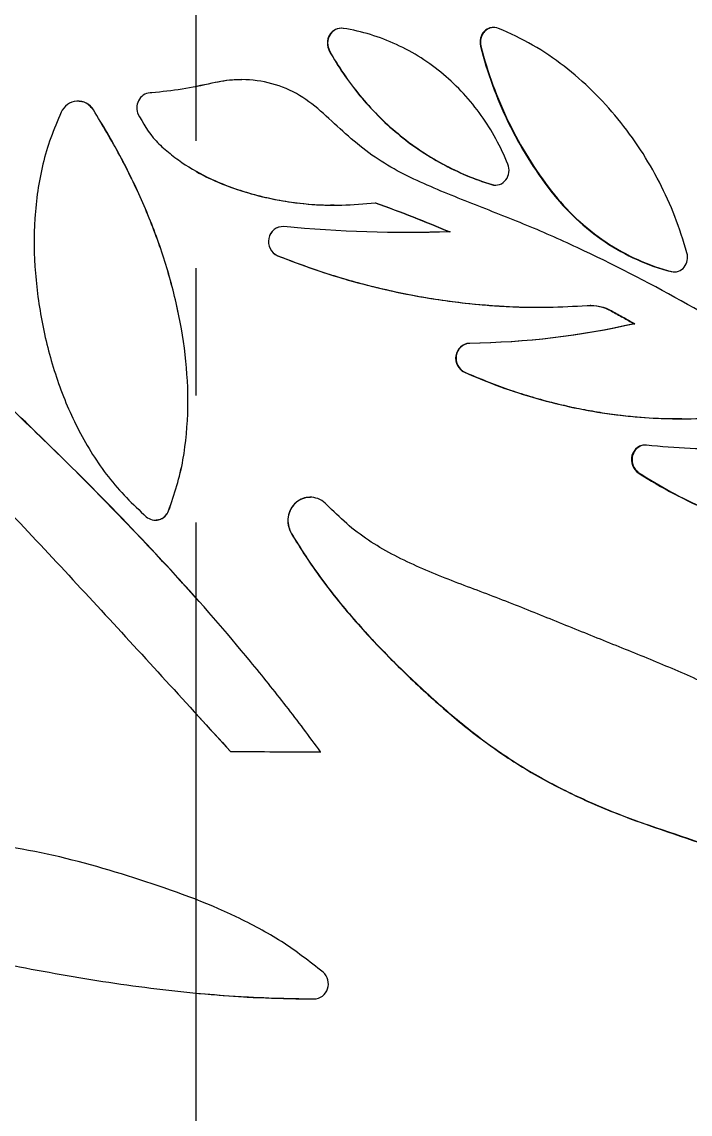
# Model space of a CAD drawing. Header units: millimetres. Extents: x -54 to 586, y 8 to 412.
# Drawn here: x 326.8 to 340.14, y 173.61 to 195.42 of the extents above; entities that cross this region are included whole.
import ezdxf

# ---------------------------------------------------------------- set-up
doc = ezdxf.new("R2010")
doc.units = ezdxf.units.MM
doc.linetypes.add('CENTERX2', pattern=[20.32, 12.7, -2.54, 2.54, -2.54])
doc.layers.add('CENTERLINE', color=4, linetype='CENTERX2')
doc.layers.add('OUTLINE', color=7, linetype='Continuous', lineweight=25)

msp = doc.modelspace()

# ---------------------------------------------------------------- linework, layer by layer
at = {"layer": 'CENTERLINE'}
msp.add_line((330.26861, 388.62415), (330.26861, 147.75307), dxfattribs=at)
at = {"layer": 'OUTLINE'}
for p, q in [((328.22766, 193.66258), (328.22451, 193.66258)), ((336.18201, 192.17353), (336.25892, 192.16406)), ((335.34476, 191.227), (334.53722, 191.21561)), ((335.33698, 191.227), (335.34476, 191.227)), ((331.90147, 190.75427), (331.90397, 190.75427)), ((339.77372, 190.43682), (339.8385, 190.43215)), ((338.0799, 189.75817), (338.09187, 189.75817)), ((338.15493, 189.76029), (338.14095, 189.76029)), ((339.0165, 189.39551), (339.02989, 189.39551)), ((335.63214, 188.42677), (335.64034, 188.42677)), ((332.17285, 185.21345), (332.17574, 185.21345)), ((330.26834, 181.61527), (330.96303, 180.85488)), ((330.96198, 180.85488), (330.96303, 180.85488))]:
    msp.add_line(p, q, dxfattribs=at)
for points, knots in [([(330.26315, 183.92261), (330.25051, 183.93722), (329.94528, 184.29014), (329.32286, 184.95822), (328.39859, 185.9262), (327.39002, 186.93006), (326.30289, 187.97278), (325.14248, 189.05735), (323.97918, 190.12926), (322.82045, 191.19391), (321.67573, 192.25975), (320.54481, 193.32525), (319.41973, 194.38023), (318.3026, 195.42399), (317.19359, 196.45301), (316.1062, 197.45124), (315.0422, 198.41944), (314.00493, 199.36061), (312.98225, 200.28545), (311.97035, 201.19886), (310.97122, 202.0997), (309.98777, 202.98555), (309.02597, 203.85146), (308.40731, 204.40848), (308.09808, 204.68689)], [0, 0, 0, 0, 0.001778, 0.04294951, 0.08410389, 0.12521492, 0.17440964, 0.22363326, 0.27286984, 0.32209817, 0.37129722, 0.42050971, 0.4697558, 0.51900867, 0.56824613, 0.61745114, 0.66481605, 0.71220548, 0.75959224, 0.80695424, 0.85520189, 0.90348147, 0.95175734, 1, 1, 1, 1]), ([(332.76131, 180.84738), (332.53465, 181.15516), (332.30686, 181.4618), (331.83882, 182.06385), (331.60077, 182.36117), (330.87494, 183.24236), (330.37553, 183.81549), (329.35208, 184.9384), (328.82789, 185.48806), (327.76085, 186.56905), (327.21723, 187.10063), (325.57531, 188.66981), (324.46402, 189.68343), (322.26911, 191.70997), (321.19052, 192.7321), (319.05955, 194.74369), (318.00187, 195.72955), (316.4285, 197.17582), (315.90586, 197.65351), (314.87336, 198.59463), (314.3629, 199.05843), (312.85024, 200.43009), (311.86685, 201.3185), (309.95703, 203.04227), (309.03045, 203.8775), (308.13673, 204.68356)], [0, 0, 0, 0, 0.03125, 0.03125, 0.0625, 0.0625, 0.125, 0.125, 0.1875, 0.1875, 0.25, 0.25, 0.375, 0.375, 0.5, 0.5, 0.625, 0.625, 0.6875, 0.6875, 0.75, 0.75, 0.875, 0.875, 1, 1, 1, 1]), ([(356.47248, 186.51293), (356.34749, 186.74643), (356.22131, 186.97974), (355.9619, 187.43836), (355.82907, 187.66437), (355.42248, 188.33512), (355.14021, 188.77193), (354.25981, 190.05502), (353.6283, 190.87454), (352.2822, 192.46639), (351.56813, 193.23748), (350.45697, 194.37724), (350.0795, 194.75457), (349.31398, 195.51006), (348.92599, 195.88826), (347.74564, 197.02324), (346.93453, 197.78037), (345.26173, 199.25177), (344.39963, 199.96881), (341.73762, 202.07058), (339.86473, 203.40942), (337.88106, 204.68356)], [0, 0, 0, 0, 0.03125, 0.03125, 0.0625, 0.0625, 0.125, 0.125, 0.25, 0.25, 0.375, 0.375, 0.4375, 0.4375, 0.5, 0.5, 0.625, 0.625, 0.75, 0.75, 1, 1, 1, 1]), ([(333.21399, 195.29189), (333.15959, 195.30016), (333.10403, 195.29107), (333.00664, 195.24242), (332.96571, 195.20307), (332.88312, 195.06297), (332.882, 194.93994), (332.93456, 194.84305)], [0, 0, 0, 0, 0.25, 0.25, 0.5, 0.5, 1, 1, 1, 1]), ([(333.21855, 195.29189), (333.16412, 195.30015), (333.10852, 195.29109), (333.01103, 195.24253), (332.97001, 195.20321), (332.88719, 195.06313), (332.88603, 194.93996), (332.93869, 194.84305)], [0, 0, 0, 0, 0.25, 0.25, 0.5, 0.5, 1, 1, 1, 1]), ([(336.49973, 192.57876), (336.35921, 192.92712), (336.18147, 193.25251), (335.85773, 193.70544), (335.73945, 193.85152), (335.48656, 194.12599), (335.35266, 194.25388), (335.0702, 194.49135), (334.9217, 194.601), (334.60905, 194.80083), (334.44372, 194.89139), (333.93795, 195.12526), (333.58454, 195.23354), (333.21399, 195.29189)], [0, 0, 0, 0, 0.25, 0.25, 0.375, 0.375, 0.5, 0.5, 0.625, 0.625, 0.75, 0.75, 1, 1, 1, 1]), ([(336.31275, 195.29279), (336.26373, 195.31243), (336.21009, 195.31702), (336.10881, 195.29459), (336.06167, 195.26726), (335.95377, 195.1548), (335.92667, 195.03972), (335.95195, 194.93612)], [0, 0, 0, 0, 0.25, 0.25, 0.5, 0.5, 1, 1, 1, 1]), ([(336.22866, 195.31081), (336.20089, 195.3091), (336.14359, 195.30558), (336.06519, 195.26299), (336.00095, 195.19655), (335.95934, 195.10831), (335.94629, 195.01714), (335.95653, 194.95974), (335.96075, 194.93612)], [0, 0, 0, 0, 0.15695602, 0.32379895, 0.49419332, 0.67478291, 0.8661523, 1, 1, 1, 1]), ([(340.07369, 190.81098), (339.9992, 191.05458), (339.9244, 191.29803), (339.74287, 191.76846), (339.63793, 191.99637), (339.40803, 192.44194), (339.28226, 192.65917), (339.00688, 193.0815), (338.85627, 193.28785), (338.37614, 193.87558), (338.01869, 194.22718), (337.42005, 194.68845), (337.21011, 194.83279), (336.7731, 195.08444), (336.54329, 195.18889), (336.31275, 195.29279)], [0, 0, 0, 0, 0.125, 0.125, 0.25, 0.25, 0.375, 0.375, 0.5, 0.5, 0.75, 0.75, 0.875, 0.875, 1, 1, 1, 1]), ([(332.93456, 194.84305), (333.11054, 194.52576), (333.31235, 194.22945), (333.76663, 193.67804), (334.02085, 193.42146), (334.57696, 192.95979), (334.87242, 192.7595), (335.49743, 192.4193), (335.82965, 192.27868), (336.17292, 192.17353)], [0, 0, 0, 0, 0.25, 0.25, 0.5, 0.5, 0.75, 0.75, 1, 1, 1, 1]), ([(332.93869, 194.84305), (333.11503, 194.52559), (333.31725, 194.22918), (333.77239, 193.67765), (334.02709, 193.42103), (334.58406, 192.95946), (334.87994, 192.75924), (335.50578, 192.41917), (335.8384, 192.27862), (336.18201, 192.17353)], [0, 0, 0, 0, 0.25, 0.25, 0.5, 0.5, 0.75, 0.75, 1, 1, 1, 1]), ([(335.95195, 194.93612), (336.08506, 194.41142), (336.27087, 193.90124), (336.74325, 192.92753), (337.02648, 192.46968), (337.35733, 192.04329)], [0, 0, 0, 0, 0.5, 0.5, 1, 1, 1, 1]), ([(335.96075, 194.93612), (336.09409, 194.41131), (336.28022, 193.90106), (336.75334, 192.92734), (337.03698, 192.46956), (337.36824, 192.04329)], [0, 0, 0, 0, 0.5, 0.5, 1, 1, 1, 1]), ([(357.76678, 174.98841), (357.01558, 176.02729), (356.21477, 177.05848), (354.91601, 178.55462), (354.46674, 179.04498), (353.53023, 180.0028), (353.04191, 180.46886), (352.0324, 181.3742), (351.51097, 181.81542), (350.44216, 182.69235), (349.89511, 183.12861), (348.77694, 183.99985), (348.2047, 184.43477), (347.03933, 185.29674), (346.44618, 185.72406), (344.63309, 186.99152), (343.37861, 187.82004), (341.42421, 189.01512), (340.76192, 189.40455), (339.41094, 190.15747), (338.72201, 190.52054), (337.66424, 191.02072), (337.30718, 191.17976), (336.58337, 191.48107), (336.21646, 191.62323), (335.48276, 191.91261), (335.11546, 192.06007), (334.57537, 192.30339), (334.39784, 192.38962), (334.05313, 192.58261), (333.88595, 192.68934), (333.56274, 192.92483), (333.40894, 193.05406), (333.10945, 193.31994), (332.9642, 193.45849), (332.66576, 193.72472), (332.51155, 193.85058), (332.17056, 194.05463), (331.98123, 194.13541), (331.59276, 194.24112), (331.39205, 194.2682), (330.98594, 194.26843), (330.78664, 194.23869), (330.39089, 194.15606), (330.19389, 194.10807), (329.79488, 194.04558), (329.59366, 194.02557), (329.39246, 194.00543)], [0, 0, 0, 0, 0.125, 0.125, 0.1875, 0.1875, 0.25, 0.25, 0.3125, 0.3125, 0.375, 0.375, 0.4375, 0.4375, 0.5, 0.5, 0.625, 0.625, 0.6875, 0.6875, 0.75, 0.75, 0.78125, 0.78125, 0.8125, 0.8125, 0.84375, 0.84375, 0.859375, 0.859375, 0.875, 0.875, 0.890625, 0.890625, 0.90625, 0.90625, 0.921875, 0.921875, 0.9375, 0.9375, 0.953125, 0.953125, 0.96875, 0.96875, 0.984375, 0.984375, 1, 1, 1, 1]), ([(331.18917, 194.26664), (331.12597, 194.26572), (330.98591, 194.26368), (330.69107, 194.22486), (330.44787, 194.15986), (330.27592, 194.13036), (330.2584, 194.12736)], [0, 0, 0, 0, 0.20094732, 0.44530884, 0.9434731, 1, 1, 1, 1]), ([(329.39246, 194.00543), (329.29428, 194.01289), (329.19708, 193.96127), (329.08841, 193.79939), (329.07619, 193.6937), (329.10772, 193.60086)], [0, 0, 0, 0, 0.5, 0.5, 1, 1, 1, 1]), ([(328.22766, 193.66258), (328.19193, 193.71922), (328.14242, 193.76623), (328.02613, 193.82851), (327.95876, 193.84357), (327.82535, 193.83403), (327.76102, 193.80983), (327.65294, 193.73175), (327.60952, 193.67845), (327.58044, 193.61784)], [0, 0, 0, 0, 0.25, 0.25, 0.5, 0.5, 0.75, 0.75, 1, 1, 1, 1]), ([(328.22451, 193.66258), (328.19759, 193.69722), (328.1437, 193.76658), (328.03079, 193.8292), (327.95024, 193.83481), (327.91369, 193.83735)], [0, 0, 0, 0, 0.352776847, 0.706273035, 1, 1, 1, 1]), ([(329.72607, 185.66033), (329.78372, 185.82763), (329.84133, 185.99493), (329.94097, 186.3325), (329.98167, 186.50303), (330.0745, 187.02022), (330.10474, 187.37237), (330.12277, 188.43456), (330.03316, 189.1279), (329.79827, 190.15312), (329.70167, 190.49378), (329.47782, 191.1613), (329.35086, 191.48803), (329.07049, 192.12899), (328.91795, 192.44365), (328.58814, 193.06119), (328.40676, 193.36216), (328.22451, 193.66258)], [0, 0, 0, 0, 0.0625, 0.0625, 0.125, 0.125, 0.25, 0.25, 0.5, 0.5, 0.625, 0.625, 0.75, 0.75, 0.875, 0.875, 1, 1, 1, 1]), ([(329.72689, 185.66033), (329.78446, 185.82763), (329.84198, 185.99493), (329.94147, 186.33249), (329.9821, 186.50301), (330.07479, 187.02016), (330.10497, 187.37225), (330.123, 188.43427), (330.03357, 189.12751), (329.79913, 190.15262), (329.70271, 190.49323), (329.47922, 191.1608), (329.35246, 191.48756), (329.0725, 192.12863), (328.92019, 192.44335), (328.59082, 193.06103), (328.40968, 193.36208), (328.22766, 193.66258)], [0, 0, 0, 0, 0.0625, 0.0625, 0.125, 0.125, 0.25, 0.25, 0.5, 0.5, 0.625, 0.625, 0.75, 0.75, 0.875, 0.875, 1, 1, 1, 1]), ([(327.58044, 193.61784), (327.50932, 193.44797), (327.43814, 193.27811), (327.31258, 192.9343), (327.25962, 192.76002), (327.13214, 192.22959), (327.08133, 191.86772), (327.03335, 191.13106), (327.03924, 190.76586), (327.09728, 190.04127), (327.14904, 189.68165), (327.29532, 188.96737), (327.39089, 188.61069), (327.62756, 187.92074), (327.7688, 187.58606), (328.10583, 186.94097), (328.30135, 186.62638), (328.637, 186.19241), (328.75744, 186.05522), (329.01252, 185.79316), (329.14629, 185.66752), (329.28014, 185.54186)], [0, 0, 0, 0, 0.0625, 0.0625, 0.125, 0.125, 0.25, 0.25, 0.375, 0.375, 0.5, 0.5, 0.625, 0.625, 0.75, 0.75, 0.875, 0.875, 0.9375, 0.9375, 1, 1, 1, 1]), ([(329.10772, 193.60086), (329.21489, 193.40519), (329.32399, 193.2109), (329.55039, 192.96508), (329.63487, 192.88887), (329.80857, 192.74667), (329.89806, 192.67969), (330.17374, 192.48992), (330.36804, 192.37973), (330.77671, 192.19047), (330.9877, 192.11111), (331.62573, 191.90878), (332.06446, 191.82451), (332.73633, 191.76491), (332.95983, 191.75699), (333.40582, 191.77009), (333.62833, 191.78995), (333.85063, 191.80979)], [0, 0, 0, 0, 0.125, 0.125, 0.1875, 0.1875, 0.25, 0.25, 0.375, 0.375, 0.5, 0.5, 0.75, 0.75, 0.875, 0.875, 1, 1, 1, 1]), ([(336.17292, 192.17353), (336.22513, 192.15782), (336.28071, 192.15874), (336.38238, 192.1929), (336.4276, 192.2262), (336.5256, 192.35406), (336.54001, 192.47617), (336.49973, 192.57876)], [0, 0, 0, 0, 0.25, 0.25, 0.5, 0.5, 1, 1, 1, 1]), ([(330.26936, 192.44222), (330.27529, 192.43846), (330.39867, 192.36021), (330.67543, 192.2355), (331.09522, 192.07018), (331.54627, 191.94014), (332.0054, 191.84434), (332.46818, 191.7842), (332.81158, 191.76171), (332.9988, 191.76709), (333.03205, 191.76804)], [0, 0, 0, 0, 0.00732501, 0.15247893, 0.31497516, 0.47803758, 0.6412126, 0.80386446, 0.96516551, 1, 1, 1, 1]), ([(337.35733, 192.04329), (337.66401, 191.64842), (338.02924, 191.30498), (338.84978, 190.7552), (339.29049, 190.55646), (339.75916, 190.43682)], [0, 0, 0, 0, 0.5, 0.5, 1, 1, 1, 1]), ([(337.36824, 192.04329), (337.67553, 191.64823), (338.04142, 191.30476), (338.86324, 190.75505), (339.30453, 190.55641), (339.77372, 190.43682)], [0, 0, 0, 0, 0.5, 0.5, 1, 1, 1, 1]), ([(332.0256, 191.33335), (331.95541, 191.33929), (331.88465, 191.31762), (331.77583, 191.23045), (331.73843, 191.16644), (331.7109, 191.03023), (331.72038, 190.95667), (331.78265, 190.83245), (331.83628, 190.78135), (331.90147, 190.75427)], [0, 0, 0, 0, 0.25, 0.25, 0.5, 0.5, 0.75, 0.75, 1, 1, 1, 1]), ([(332.0283, 191.33335), (331.95806, 191.33929), (331.88726, 191.31767), (331.77824, 191.23058), (331.74074, 191.16657), (331.71311, 191.03029), (331.72261, 190.95666), (331.785, 190.8324), (331.83873, 190.78133), (331.90397, 190.75427)], [0, 0, 0, 0, 0.25, 0.25, 0.5, 0.5, 0.75, 0.75, 1, 1, 1, 1]), ([(331.90147, 190.75427), (332.14968, 190.65813), (332.39781, 190.56225), (332.89991, 190.38983), (333.1535, 190.31209), (333.92023, 190.09924), (334.43851, 189.98468), (335.47818, 189.81728), (336.00291, 189.76349), (336.78488, 189.72633), (337.04485, 189.72203), (337.5634, 189.73203), (337.82199, 189.7451), (338.07991, 189.75817)], [0, 0, 0, 0, 0.125, 0.125, 0.25, 0.25, 0.5, 0.5, 0.75, 0.75, 0.875, 0.875, 1, 1, 1, 1]), ([(331.90397, 190.75427), (332.05954, 190.69431), (332.37066, 190.5744), (332.84318, 190.40854), (333.32293, 190.26364), (333.81868, 190.13192), (334.32924, 190.01519), (334.85541, 189.91559), (335.385, 189.83673), (335.92109, 189.77735), (336.46103, 189.73993), (336.85683, 189.72241), (337.07005, 189.72635), (337.10298, 189.72696)], [0, 0, 0, 0, 0.0930954, 0.18616992, 0.27973406, 0.37330186, 0.47336255, 0.57342167, 0.67420752, 0.77499471, 0.87808682, 0.98117216, 1, 1, 1, 1]), ([(339.75916, 190.43682), (339.80683, 190.42482), (339.85656, 190.42722), (339.94726, 190.45902), (339.98825, 190.48873), (340.08017, 190.6031), (340.09991, 190.71257), (340.07369, 190.81098)], [0, 0, 0, 0, 0.25, 0.25, 0.5, 0.5, 1, 1, 1, 1]), ([(338.55784, 189.65149), (338.59789, 189.62945), (338.63788, 189.60736), (338.67783, 189.58521), (338.71778, 189.56306), (338.75769, 189.54086), (338.79755, 189.5186), (338.87069, 189.47776), (338.94367, 189.43673), (339.0165, 189.39551)], [0, 0, 0, 0, 0.000139728738, 0.000139728738, 0.000139728738, 0.000279457472, 0.000279457472, 0.000279457472, 0.000535849861, 0.000535849861, 0.000535849861, 0.000535849861]), ([(338.57054, 189.65149), (338.61059, 189.62948), (338.6506, 189.60741), (338.69057, 189.58529), (338.73053, 189.56317), (338.77045, 189.54099), (338.81032, 189.51876), (338.88367, 189.47786), (338.95686, 189.43678), (339.02989, 189.39551)], [0, 0, 0, 0, 0.000139728737, 0.000139728737, 0.000139728737, 0.000279457471, 0.000279457471, 0.000279457471, 0.000536482356, 0.000536482356, 0.000536482356, 0.000536482356]), ([(335.73027, 189.00364), (335.66365, 189.00271), (335.60005, 188.97427), (335.50356, 188.88419), (335.47053, 188.82268), (335.44974, 188.69115), (335.46039, 188.62196), (335.52138, 188.50271), (335.57119, 188.4545), (335.63214, 188.42678)], [0, 0, 0, 0, 0.25, 0.25, 0.5, 0.5, 0.75, 0.75, 1, 1, 1, 1]), ([(335.73862, 189.00364), (335.67196, 189.00271), (335.60831, 188.97434), (335.51164, 188.8843), (335.47853, 188.82281), (335.45765, 188.69119), (335.46832, 188.62196), (335.52944, 188.50266), (335.57933, 188.45448), (335.64034, 188.42678)], [0, 0, 0, 0, 0.25, 0.25, 0.5, 0.5, 0.75, 0.75, 1, 1, 1, 1]), ([(335.63214, 188.42678), (335.86969, 188.32548), (336.10727, 188.22562), (336.58953, 188.05046), (336.83334, 187.97254), (337.57126, 187.76318), (338.06997, 187.65795), (339.06962, 187.52294), (339.57102, 187.49251), (340.31081, 187.50021), (340.55596, 187.51286), (341.04329, 187.56051), (341.28555, 187.5939), (341.52688, 187.62734)], [0, 0, 0, 0, 0.125, 0.125, 0.25, 0.25, 0.5, 0.5, 0.75, 0.75, 0.875, 0.875, 1, 1, 1, 1]), ([(335.64034, 188.42677), (335.78097, 188.36735), (336.06219, 188.24852), (336.49057, 188.08681), (336.92627, 187.94703), (337.35386, 187.82844), (337.77127, 187.72997), (338.17852, 187.65034), (338.58801, 187.58675), (339.07501, 187.53224), (339.53738, 187.49805), (339.86012, 187.50096), (339.97129, 187.50196)], [0, 0, 0, 0, 0.10106095, 0.202092627, 0.303845401, 0.405600957, 0.498405599, 0.591208856, 0.684658257, 0.778108036, 0.923567497, 1, 1, 1, 1]), ([(342.68667, 187.12136), (342.13746, 187.00241), (341.57301, 186.93022), (340.42573, 186.88071), (339.84668, 186.90331), (339.26434, 186.9732)], [0, 0, 0, 0, 0.5, 0.5, 1, 1, 1, 1]), ([(339.26434, 186.9732), (339.20012, 186.98071), (339.13558, 186.96155), (339.03184, 186.88581), (338.99294, 186.8296), (338.95811, 186.70276), (338.96066, 186.6334), (339.00548, 186.50833), (339.04736, 186.45423), (339.10219, 186.41797)], [0, 0, 0, 0, 0.25, 0.25, 0.5, 0.5, 0.75, 0.75, 1, 1, 1, 1]), ([(339.25016, 186.97143), (339.23023, 186.97137), (339.18105, 186.9712), (339.10703, 186.93563), (339.03691, 186.8733), (338.98916, 186.78643), (338.97233, 186.68538), (338.98672, 186.58176), (339.03431, 186.48447), (339.08866, 186.44002), (339.11563, 186.41797)], [0, 0, 0, 0, 0.080739904, 0.199292204, 0.324994697, 0.457065352, 0.587065533, 0.722959577, 0.862568231, 1, 1, 1, 1]), ([(325.78463, 186.45225), (326.65338, 185.53465), (327.51977, 184.60814), (329.24426, 182.73894), (330.10274, 181.79782), (330.96198, 180.85488)], [0, 0, 0, 0, 0.5, 0.5, 1, 1, 1, 1]), ([(339.10219, 186.41797), (339.5721, 186.1152), (340.05683, 185.85829), (340.80579, 185.54371), (341.05909, 185.45066), (341.57297, 185.28866), (341.83499, 185.21946), (342.61714, 185.05167), (343.13523, 184.99337), (343.90676, 184.97868), (344.16303, 184.98685), (344.674, 185.03686), (344.9274, 185.07712), (345.17842, 185.11725)], [0, 0, 0, 0, 0.25, 0.25, 0.375, 0.375, 0.5, 0.5, 0.75, 0.75, 0.875, 0.875, 1, 1, 1, 1]), ([(339.11563, 186.41797), (339.32569, 186.28911), (339.74579, 186.03141), (340.33619, 185.74402), (340.86812, 185.52549), (341.33671, 185.36364), (341.8796, 185.20988), (342.4971, 185.08052), (343.11372, 185.00809), (343.5513, 184.98087), (343.7579, 184.98493), (343.80887, 184.98593)], [0, 0, 0, 0, 0.14409989, 0.28818555, 0.38708015, 0.48605984, 0.58495323, 0.7274403, 0.86992904, 0.96791098, 1, 1, 1, 1]), ([(332.8804, 185.78429), (332.80376, 185.86842), (332.69685, 185.92247), (332.47238, 185.93887), (332.35774, 185.9001), (332.18685, 185.75554), (332.12933, 185.6503), (332.09408, 185.42858), (332.11574, 185.31179), (332.17285, 185.21346)], [0, 0, 0, 0, 0.25, 0.25, 0.5, 0.5, 0.75, 0.75, 1, 1, 1, 1]), ([(332.55708, 185.92566), (332.52906, 185.92647), (332.45264, 185.9287), (332.33395, 185.87774), (332.21854, 185.78351), (332.13688, 185.65074), (332.10082, 185.49416), (332.11432, 185.34022), (332.15703, 185.25207), (332.17574, 185.21345)], [0, 0, 0, 0, 0.08536747, 0.2328863, 0.38302784, 0.53867065, 0.7016803, 0.86932159, 1, 1, 1, 1]), ([(329.28014, 185.54186), (329.34921, 185.48262), (329.44619, 185.4599), (329.62107, 185.50751), (329.69288, 185.57594), (329.72689, 185.66033)], [0, 0, 0, 0, 0.5, 0.5, 1, 1, 1, 1]), ([(329.46503, 185.47595), (329.49203, 185.47799), (329.54992, 185.48234), (329.62974, 185.52647), (329.69151, 185.5885), (329.71559, 185.63856), (329.72607, 185.66033)], [0, 0, 0, 0, 0.23773367, 0.50961208, 0.78672125, 1, 1, 1, 1]), ([(346.61346, 176.22307), (346.53075, 176.38455), (346.44789, 176.546), (346.27624, 176.86371), (346.18673, 177.01932), (345.90843, 177.47768), (345.71148, 177.77343), (345.08713, 178.6326), (344.62617, 179.16787), (343.87013, 179.91981), (343.60844, 180.16114), (343.07084, 180.6176), (342.79401, 180.83361), (342.22335, 181.24025), (341.9294, 181.43066), (341.32276, 181.78383), (341.00976, 181.94605), (340.37001, 182.25228), (340.04287, 182.39625), (339.3846, 182.67506), (339.05277, 182.80995), (338.38657, 183.07835), (338.05228, 183.21211), (337.38309, 183.48347), (337.04788, 183.6202), (336.37337, 183.88823), (336.03299, 184.01666), (335.35072, 184.27501), (335.00858, 184.40646), (334.34066, 184.70858), (334.0162, 184.87445), (333.56276, 185.17388), (333.41861, 185.28431), (333.14391, 185.52577), (333.01215, 185.65499), (332.8804, 185.78429)], [0, 0, 0, 0, 0.03125, 0.03125, 0.0625, 0.0625, 0.125, 0.125, 0.25, 0.25, 0.3125, 0.3125, 0.375, 0.375, 0.4375, 0.4375, 0.5, 0.5, 0.5625, 0.5625, 0.625, 0.625, 0.6875, 0.6875, 0.75, 0.75, 0.8125, 0.8125, 0.875, 0.875, 0.9375, 0.9375, 0.96875, 0.96875, 1, 1, 1, 1]), ([(332.17285, 185.21346), (332.2693, 185.05676), (332.36583, 184.90015), (332.56605, 184.59294), (332.67059, 184.44307), (332.9953, 184.00278), (333.22446, 183.71995), (333.70395, 183.17216), (333.95447, 182.90736), (334.47176, 182.39152), (334.73895, 182.13953), (335.28337, 181.65136), (335.56086, 181.41595), (336.13343, 180.97337), (336.42891, 180.76681), (337.04054, 180.38696), (337.3563, 180.2131), (338.00472, 179.89329), (338.33743, 179.7476), (339.34356, 179.35318), (340.0296, 179.14505), (341.36384, 178.66798), (342.01109, 178.39607), (343.26344, 177.77482), (343.86881, 177.42618), (344.74287, 176.83525), (345.02932, 176.62735), (345.58364, 176.19086), (345.8494, 175.95734), (346.11278, 175.7224)], [0, 0, 0, 0, 0.03125, 0.03125, 0.0625, 0.0625, 0.125, 0.125, 0.1875, 0.1875, 0.25, 0.25, 0.3125, 0.3125, 0.375, 0.375, 0.4375, 0.4375, 0.5, 0.5, 0.625, 0.625, 0.75, 0.75, 0.875, 0.875, 0.9375, 0.9375, 1, 1, 1, 1]), ([(332.17574, 185.21346), (332.27239, 185.05667), (332.36913, 184.89995), (332.56978, 184.59258), (332.67454, 184.44263), (332.99993, 184.00214), (333.22955, 183.7192), (333.70999, 183.17124), (333.96099, 182.90637), (334.47925, 182.39042), (334.74693, 182.13838), (335.29229, 181.65018), (335.57026, 181.41477), (336.14379, 180.97226), (336.43976, 180.76575), (337.05234, 180.38604), (337.36856, 180.21225), (338.01788, 179.89259), (338.35103, 179.74698), (339.3584, 179.35278), (340.04521, 179.14473), (341.38098, 178.66777), (342.02901, 178.39592), (343.28294, 177.77478), (343.88911, 177.42619), (344.76439, 176.83531), (345.05125, 176.62742), (345.60641, 176.19092), (345.87259, 175.95737), (346.13638, 175.7224)], [0, 0, 0, 0, 0.03125, 0.03125, 0.0625, 0.0625, 0.125, 0.125, 0.1875, 0.1875, 0.25, 0.25, 0.3125, 0.3125, 0.375, 0.375, 0.4375, 0.4375, 0.5, 0.5, 0.625, 0.625, 0.75, 0.75, 0.875, 0.875, 0.9375, 0.9375, 1, 1, 1, 1]), ([(332.80993, 176.44699), (332.53878, 176.66261), (332.26659, 176.87635), (331.6882, 177.24367), (331.38633, 177.40488), (330.45877, 177.84964), (329.80379, 178.08514), (328.4993, 178.50585), (327.84439, 178.69427), (326.51729, 178.96909), (325.84321, 179.0463), (324.82119, 179.09379), (324.47779, 179.09912), (323.79596, 179.09424), (323.45716, 179.08411), (322.44739, 179.02702), (321.78302, 178.95392), (320.80081, 178.77777), (320.47579, 178.70798), (319.83082, 178.54306), (319.50967, 178.44749), (318.88081, 178.23002), (318.57233, 178.10925), (317.96887, 177.83836), (317.67604, 177.68209), (317.38531, 177.52384)], [0, 0, 0, 0, 0.0625, 0.0625, 0.125, 0.125, 0.25, 0.25, 0.375, 0.375, 0.5, 0.5, 0.5625, 0.5625, 0.625, 0.625, 0.75, 0.75, 0.8125, 0.8125, 0.875, 0.875, 0.9375, 0.9375, 1, 1, 1, 1]), ([(317.60987, 176.77494), (317.90497, 176.84262), (318.2014, 176.90948), (318.79785, 177.01866), (319.09776, 177.06398), (320.00231, 177.17773), (320.61192, 177.22075), (321.84447, 177.242), (322.4674, 177.22021), (323.41212, 177.13611), (323.72771, 177.0993), (324.35618, 177.00985), (324.66968, 176.95709), (325.60999, 176.7862), (326.23658, 176.65534), (327.49892, 176.41424), (328.13594, 176.30475), (329.41181, 176.12078), (330.0515, 176.04623), (331.01444, 175.96912), (331.33592, 175.9484), (331.98038, 175.92252), (332.30355, 175.91928), (332.62678, 175.91639)], [0, 0, 0, 0, 0.0625, 0.0625, 0.125, 0.125, 0.25, 0.25, 0.375, 0.375, 0.4375, 0.4375, 0.5, 0.5, 0.625, 0.625, 0.75, 0.75, 0.875, 0.875, 0.9375, 0.9375, 1, 1, 1, 1]), ([(332.62678, 175.91639), (332.68775, 175.91675), (332.74687, 175.9368), (332.84411, 176.00859), (332.88081, 176.05972), (332.91917, 176.17378), (332.92081, 176.2372), (332.88914, 176.3533), (332.85599, 176.40688), (332.80993, 176.44699)], [0, 0, 0, 0, 0.25, 0.25, 0.5, 0.5, 0.75, 0.75, 1, 1, 1, 1]), ([(330.26928, 176.03301), (330.51945, 176.01134), (331.03752, 175.96645), (331.82543, 175.92938), (332.36203, 175.92073), (332.63029, 175.9164)], [0, 0, 0, 0, 0.31832522, 0.65921627, 1, 1, 1, 1])]:
    msp.add_open_spline(points, degree=3, knots=knots, dxfattribs=at)
for points in [[(333.85063, 191.80979), (334.35238, 191.62939), (334.84791, 191.43443), (335.33698, 191.227)], [(333.85614, 191.80979), (334.35865, 191.62939), (334.85493, 191.43443), (335.34476, 191.227)], [(335.33698, 191.227), (334.23948, 191.1931), (333.13128, 191.22874), (332.0256, 191.33335)], [(338.07991, 189.75817), (338.24487, 189.76955), (338.41116, 189.73162), (338.55784, 189.65149)], [(338.09187, 189.75817), (338.25708, 189.76955), (338.4236, 189.73164), (338.57054, 189.65149)], [(339.0165, 189.39551), (337.95289, 189.1508), (336.84917, 189.01937), (335.73027, 189.00364)], [(339.02989, 189.39551), (337.9646, 189.15079), (336.85921, 189.01937), (335.73862, 189.00364)], [(330.96198, 180.85488), (331.56241, 180.85238), (332.16243, 180.84988), (332.76131, 180.84738)], [(330.96303, 180.85488), (331.56435, 180.85238), (332.16528, 180.84988), (332.76506, 180.84738)]]:
    msp.add_open_spline(points, degree=3, dxfattribs=at)

doc.saveas('drawing.dxf')
